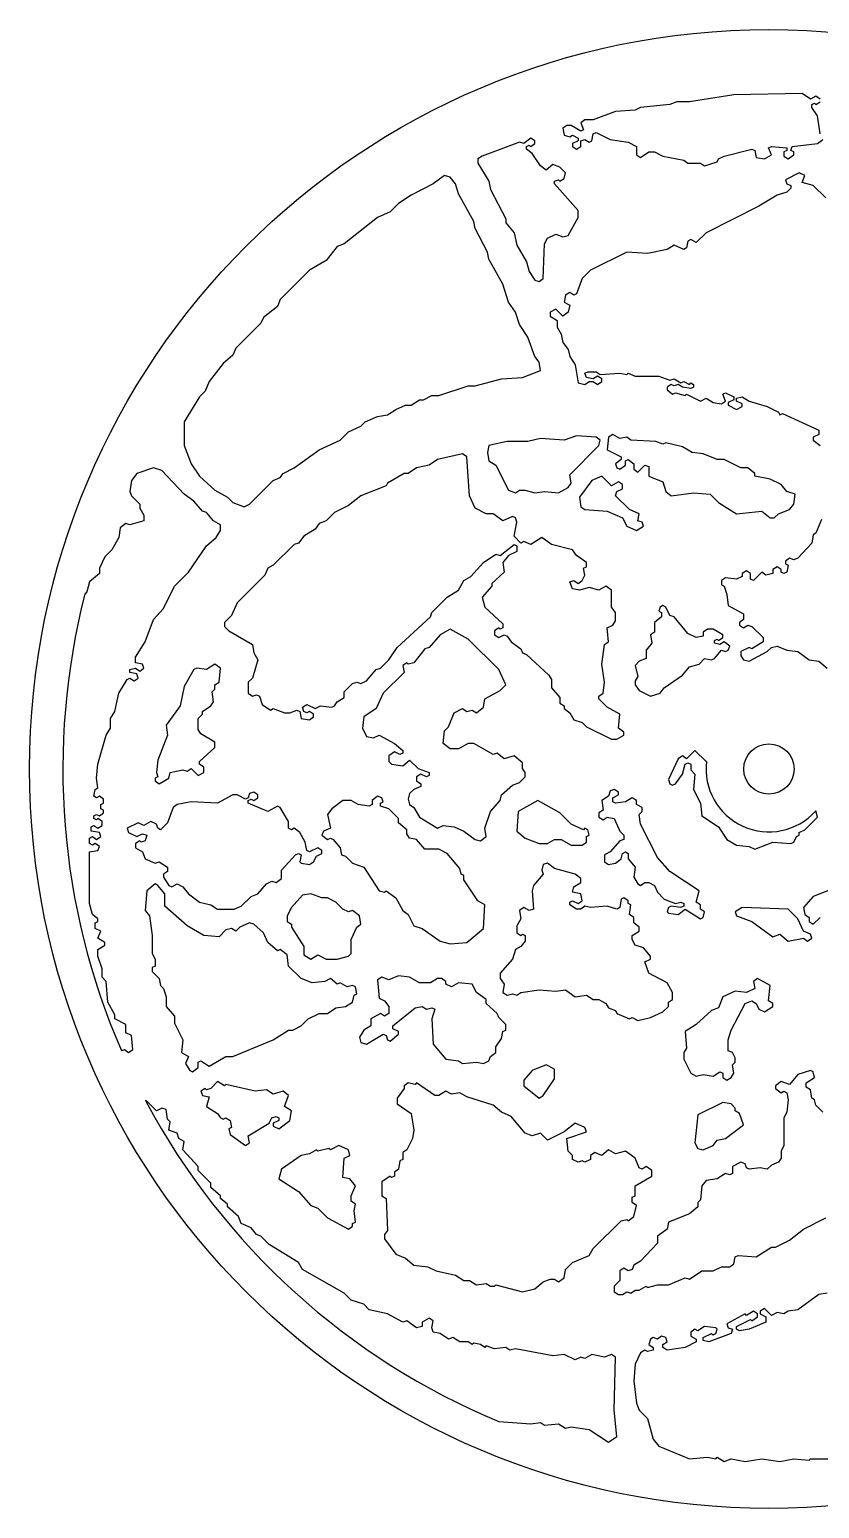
# Model space of a CAD drawing. Header units: millimetres. Extents: x -72 to 72, y -72 to 72.
# Drawn here: x -72.5 to 5, y -72.5 to 72.5 of the extents above; entities that cross this region are included whole.
import ezdxf

# ---------------------------------------------------------------- set-up
doc = ezdxf.new("R2010")
doc.units = ezdxf.units.MM
doc.layers.add('CUT_INNER', color=6, linetype='Continuous')
doc.layers.add('CUT_OUTER', color=1, linetype='Continuous')

msp = doc.modelspace()

# ---------------------------------------------------------------- linework, layer by layer
at = {"layer": 'CUT_INNER'}
for points in [[(5.0201, 65.639), (4.6114, 65.9114), (4.0659, 65.639), (3.2479, 66.1845), (-3.4334, 66.0476), (-7.7971, 65.3658), (-9.0244, 65.3658), (-9.7061, 65.0934), (-12.5694, 64.8203), (-13.1149, 64.5479), (-15.024, 64.4117), (-17.2054, 63.5937), (-18.0234, 63.5937), (-18.4327, 63.3206), (-18.1596, 62.6388)], [(5.0201, 62.2302), (4.7476, 64.0023), (4.2021, 64.8203), (4.2021, 65.0934), (4.4752, 65.2296), (4.6114, 65.0934), (5.0201, 65.3658)], [(-18.1596, 62.6388), (-18.4327, 62.5026), (-19.3869, 63.0482), (-19.7962, 63.0482), (-20.2049, 62.775), (-20.0687, 62.0933), (-19.5231, 61.9571), (-19.2507, 62.0933), (-18.7051, 61.8209), (-18.7051, 61.5484), (-19.2507, 61.2753), (-19.2507, 61.0029), (-18.8413, 60.7298), (-18.4327, 61.0029), (-18.4327, 61.5484), (-18.0234, 61.6847), (-17.6148, 61.4115), (-17.3416, 61.5484), (-17.2054, 62.2302), (-16.933, 62.3664), (-15.5688, 61.6847), (-13.7967, 61.4115), (-12.9787, 61.0029), (-12.9787, 60.1849), (-12.5694, 59.9118), (-11.7514, 60.4574), (-11.2058, 60.4574), (-10.3879, 60.048), (-8.3426, 59.6394), (-7.9333, 59.3663), (-6.706, 59.3663), (-6.2974, 59.0938), (-5.0701, 59.5032), (-4.9338, 59.7756), (-4.3883, 60.048), (-1.6613, 60.7298), (-1.3881, 60.5936), (-1.2519, 59.9118), (-0.434, 59.7756), (0.2478, 60.1849), (-0.0246, 60.8667), (0.2478, 61.0029), (1.7475, 60.8667), (1.7475, 60.5936), (1.4751, 60.4574), (1.4751, 60.048), (1.8844, 59.7756), (2.4292, 60.1849), (2.4292, 60.4574), (2.1568, 60.5936), (2.293, 61.0029), (4.7476, 61.2753), (5.2932, 61.6847)], [(-23.3412, 61.0029), (-22.9319, 61.2753), (-22.9319, 61.5484), (-23.3412, 61.8209), (-24.023, 61.2753), (-24.4323, 61.4115), (-28.1135, 60.048), (-28.5228, 59.7756), (-28.5228, 59.3663), (-27.4317, 57.5941), (-27.2955, 56.7754), (-25.7958, 53.9122), (-25.7958, 53.5036), (-24.9779, 52.5487), (-24.7047, 51.3214), (-23.7506, 49.6855), (-23.4774, 48.7306), (-22.9319, 47.9126), (-22.5233, 47.7764), (-22.1139, 48.0488), (-21.9777, 51.4576), (-21.7053, 52.0032), (-20.8866, 52.4125), (-20.2049, 52.1394), (-19.66, 52.2763), (-18.7051, 54.0484), (-18.7051, 54.7302), (-21.0235, 57.321), (-21.0235, 57.5941), (-20.6142, 57.7303), (-20.478, 57.5941), (-20.0687, 57.8665), (-19.9324, 58.4121), (-20.478, 58.9576), (-21.1597, 59.23), (-21.8415, 58.6845), (-22.3871, 59.0938), (-23.205, 60.3211), (-23.7506, 60.7298), (-23.7506, 61.0029), (-23.4774, 61.1391), (-23.3412, 61.0029)], [(-22.3871, 39.0498), (-22.5233, 39.8678), (-22.9319, 40.4133), (-23.6144, 42.3224), (-24.4323, 43.5497), (-24.8409, 44.7763), (-25.5227, 45.7312), (-26.0682, 47.504), (-27.4317, 49.9579), (-27.5679, 50.6397), (-28.7953, 52.9581), (-28.9315, 53.6398), (-30.4319, 56.3668), (-30.7043, 57.321), (-31.2499, 58.0027), (-31.7954, 58.139), (-32.8858, 57.321), (-35.068, 56.2306), (-36.2946, 55.4119), (-37.1132, 54.594), (-38.3405, 54.0484), (-41.6124, 51.4576), (-42.2941, 51.1852), (-43.3852, 49.8217), (-45.0219, 48.8675), (-47.8851, 46.0036), (-48.1575, 45.3218), (-49.521, 44.2314), (-49.7942, 43.6859), (-52.248, 41.2313), (-52.5212, 40.5495), (-53.4753, 39.7316), (-54.8389, 37.9587), (-55.2482, 37.0046), (-55.7937, 36.459), (-57.2935, 34.0044), (-57.2935, 31.6867), (-56.6117, 29.9139), (-55.7937, 28.6866), (-54.2933, 27.3231), (-53.0667, 26.6413), (-52.5212, 26.0965), (-51.4301, 25.6871), (-50.8845, 25.9596), (-48.5669, 28.278), (-47.8851, 28.5504), (-47.612, 28.9597), (-46.5216, 29.5053), (-44.067, 31.2774), (-42.0217, 32.2323), (-41.2038, 33.0502), (-39.9765, 33.5958), (-39.5671, 34.0044), (-38.3405, 34.55), (-37.3856, 34.6862), (-36.5677, 35.2317), (-35.6128, 35.6411), (-35.068, 35.6411), (-34.2493, 36.1866), (-33.8407, 36.1866), (-33.0227, 36.5952), (-32.341, 36.5952), (-29.477, 37.5501), (-28.7953, 37.5501), (-26.2044, 38.2319), (-24.1592, 38.3681), (-22.3871, 39.0498)], [(3.2479, 57.4572), (3.5203, 58.139), (2.9748, 58.4121), (1.6113, 57.7303), (1.7475, 57.321), (2.1568, 57.1848), (2.1568, 56.9124), (1.7475, 56.503), (0.7933, 56.2306), (-0.9795, 55.1395), (-6.1604, 52.5487), (-7.1153, 51.5945), (-7.6609, 51.867), (-7.9333, 51.7307), (-8.0695, 51.049), (-8.3426, 50.9128), (-9.2968, 51.3214), (-9.9785, 50.9128), (-11.8876, 50.5034), (-13.9329, 50.6397), (-17.4778, 48.8675), (-18.2965, 48.0488), (-18.8413, 46.5491), (-19.1145, 46.4129), (-19.5231, 46.6853), (-19.9324, 46.4129), (-20.0687, 45.7312), (-19.5231, 45.458), (-19.66, 44.7763), (-20.2049, 44.3677), (-20.8866, 45.0494), (-21.4322, 44.7763), (-21.4322, 44.3677), (-20.7504, 43.9583), (-20.7504, 43.2766), (-20.3418, 42.5948), (-20.2049, 41.7768), (-19.66, 41.0951), (-19.5231, 40.4133), (-18.9783, 39.5954), (-18.7051, 37.8225), (-18.0234, 37.6863), (-17.6148, 37.9587), (-17.2054, 37.9587), (-16.7961, 37.6863), (-16.3875, 37.9587), (-16.3875, 38.2319), (-16.7961, 38.5043), (-17.2054, 38.2319), (-17.8872, 38.3681), (-18.0234, 38.7767), (-17.751, 38.9136), (-16.933, 38.9136), (-16.5237, 38.6405), (-14.6146, 38.7767), (-13.9329, 38.6405), (-13.7967, 38.7767), (-13.1149, 38.5043), (-10.7965, 38.5043), (-9.7061, 38.0949), (-9.2968, 38.2319), (-8.615, 37.8225), (-8.3426, 37.9587), (-7.7971, 37.6863), (-7.6609, 37.8225), (-7.3877, 37.6863), (-7.3877, 37.4132), (-7.6609, 37.277), (-8.4788, 37.4132), (-8.8874, 37.6863), (-9.2968, 37.5501), (-9.5692, 37.6863), (-9.9785, 37.4132), (-9.9785, 37.1408), (-9.433, 36.7314), (-9.1606, 36.8684), (-8.2057, 36.5952), (-8.0695, 36.7314), (-6.706, 36.0497), (-6.1604, 36.3228), (-5.4787, 35.9135), (-4.6607, 35.7773), (-4.2521, 36.0497), (-4.5245, 36.7314), (-4.2521, 36.8684), (-3.4334, 36.459), (-3.4334, 36.1866), (-3.979, 35.9135), (-3.979, 35.6411), (-3.161, 35.2317), (-2.6154, 35.5048), (-2.6154, 35.7773), (-3.161, 36.0497), (-3.161, 36.3228), (-2.6154, 36.459), (-1.9337, 36.0497), (-0.1608, 35.5048), (0.9295, 34.9593), (1.0657, 34.6862), (1.3389, 34.8231), (4.8839, 33.1864), (4.8839, 32.7778), (4.3383, 32.5047), (4.3383, 32.2323), (5.0201, 31.6867)], [(5.5656, 55.9575), (4.3383, 57.1848), (3.2479, 57.4572)], [(-16.5237, 32.2323), (-16.933, 32.5047), (-18.8413, 32.6409), (-20.0687, 32.2323), (-22.3871, 32.3685), (-23.6144, 32.0954), (-25.6596, 32.0954), (-27.4317, 31.6867), (-27.5679, 31.005), (-27.4317, 30.187), (-26.75, 29.7777), (-25.5227, 27.3231), (-24.8409, 27.0507), (-24.4323, 27.3231), (-23.8868, 27.3231), (-22.9319, 27.0507), (-21.9777, 27.1869), (-20.6142, 27.0507), (-19.66, 27.5962), (-19.3869, 28.0048), (-19.5231, 28.8235), (-16.6599, 31.6867), (-16.5237, 32.2323)], [(2.5662, 26.9145), (1.7475, 27.1869), (1.2027, 27.8686), (0.1116, 28.4142), (-1.3881, 28.6866), (-1.3881, 28.9597), (-2.0699, 29.5053), (-2.7517, 29.5053), (-4.3883, 30.3232), (-5.0701, 30.3232), (-6.4336, 30.8688), (-7.5239, 31.005), (-8.4788, 31.5505), (-10.1147, 31.9591), (-10.3879, 31.8229), (-11.0696, 32.0954), (-13.5235, 32.2323), (-13.9329, 32.5047), (-14.6146, 32.3685), (-15.2964, 32.7778), (-15.7057, 32.5047), (-15.8419, 31.2774), (-14.4784, 30.5956), (-14.4784, 30.3232), (-15.024, 29.9139), (-14.887, 29.5053), (-14.6146, 29.3683), (-14.0691, 29.7777), (-14.0691, 30.187), (-13.7967, 30.3232), (-13.2511, 29.9139), (-13.2511, 29.3683), (-12.8418, 29.0959), (-12.16, 29.7777), (-11.7514, 29.6415), (-11.7514, 28.6866), (-10.3879, 28.1418), (-10.1147, 27.1869), (-9.5692, 26.7782), (-7.3877, 27.0507), (-5.7518, 26.9145), (-4.9338, 26.0965), (-3.161, 25.0054), (-0.7064, 25.2778), (0.1116, 24.5961), (0.5209, 24.5961), (0.9295, 25.0054), (2.0206, 25.414), (2.4292, 25.9596), (2.5662, 26.9145)], [(-19.5231, 18.3241), (-19.1145, 18.4603), (-18.7051, 18.1878), (-18.2965, 18.4603), (-18.0234, 19.0058), (-18.1596, 19.6876), (-17.8872, 19.8238), (-17.8872, 20.2331), (-18.8413, 20.9149), (-19.2507, 21.4604), (-21.296, 22.0052), (-22.2501, 22.687), (-23.3412, 22.0052), (-24.023, 22.2784), (-24.2961, 22.1422), (-24.9779, 22.8239), (-24.7047, 24.1874), (-24.8409, 24.5961), (-25.1141, 24.7323), (-26.0682, 24.3236), (-27.0231, 25.0054), (-27.7049, 25.0054), (-28.7953, 25.5509), (-29.3408, 26.7782), (-29.6132, 30.5956), (-30.0226, 30.8688), (-32.4772, 30.3232), (-33.2951, 29.7777), (-34.5224, 29.5053), (-35.3404, 28.9597), (-35.7497, 28.9597), (-37.3856, 28.0048), (-37.5219, 27.7324), (-39.9765, 26.7782), (-41.2038, 25.8234), (-42.5673, 25.1416), (-43.3852, 24.3236), (-44.067, 24.0505), (-44.4763, 23.5057), (-45.5667, 22.8239), (-46.1123, 22.1422), (-46.5216, 22.0052), (-48.5669, 19.96), (-49.1124, 19.6876), (-49.3848, 19.0058), (-52.1118, 16.2788), (-52.6574, 15.0515), (-53.3391, 14.3697), (-53.3391, 13.9604), (-52.9298, 13.5518), (-50.6121, 12.1883), (-50.4759, 11.3696), (-50.0666, 10.6878), (-50.6121, 8.9157), (-51.0215, 8.5064), (-51.0215, 7.416), (-50.6121, 7.1428), (-50.2028, 7.2791), (-49.9304, 7.1428), (-49.6572, 6.3249), (-48.8393, 5.7793), (-48.5669, 5.9155), (-47.4758, 5.5069), (-46.9302, 5.5069), (-46.2485, 5.7793), (-45.976, 5.6431), (-45.8398, 4.9614), (-45.0219, 4.8252), (-44.6125, 5.0976), (-44.6125, 5.37), (-45.0219, 5.6431), (-45.2943, 5.5069), (-45.5667, 5.6431), (-45.7036, 6.0525), (-45.2943, 6.3249), (-44.4763, 5.9155), (-43.9308, 6.1887), (-42.8397, 6.0525), (-42.5673, 6.1887), (-42.2941, 6.5973), (-41.6124, 7.0066), (-41.6124, 7.5522), (-40.7944, 8.3701), (-40.3858, 8.5064), (-39.9765, 8.3701), (-39.4309, 8.6426), (-38.4767, 9.7337), (-38.0674, 9.8699), (-37.2494, 10.6878), (-36.4315, 11.9151), (-33.1589, 14.9153), (-33.0227, 15.3239), (-31.5223, 16.8243), (-30.4319, 17.5061), (-29.8863, 18.4603), (-29.2046, 18.8696), (-27.9773, 20.2331), (-26.75, 21.0511), (-26.3414, 20.9149), (-24.9779, 22.0052), (-24.7047, 21.869), (-24.7047, 21.3235), (-25.5227, 20.9149), (-26.0682, 20.2331), (-25.932, 19.2782), (-27.1593, 18.1878), (-27.1593, 17.9147), (-28.1135, 16.8243), (-27.8411, 15.8694), (-26.0682, 14.2335), (-26.0682, 13.8242), (-26.3414, 13.688), (-26.4776, 13.8242), (-26.8862, 13.5518), (-26.8862, 13.1424), (-26.4776, 12.87), (-25.932, 13.1424), (-25.6596, 13.0062), (-25.2503, 12.4607), (-24.2961, 11.7789), (-24.1592, 11.3696), (-23.7506, 11.2334), (-21.5684, 9.1881), (-21.296, 8.7795), (-21.296, 7.9608), (-20.478, 7.0066), (-20.478, 6.4611), (-20.0687, 6.1887), (-20.0687, 5.9155), (-19.5231, 5.5069), (-19.1145, 4.8252), (-18.2965, 4.552), (-17.8872, 4.1434), (-15.4326, 2.9161), (-14.887, 2.9161), (-14.2053, 3.3247), (-14.2053, 3.5979), (-14.7508, 4.0065), (-14.6146, 5.37), (-15.8419, 6.0525), (-16.6599, 6.8704), (-16.6599, 7.1428), (-16.2505, 7.416), (-16.1143, 8.5064), (-16.3875, 10.2792), (-16.1143, 12.1883), (-15.7057, 12.4607), (-15.8419, 13.8242), (-15.2964, 14.0973), (-15.024, 14.5059), (-15.024, 15.3239), (-15.4326, 15.8694), (-15.4326, 17.5061), (-15.9781, 17.9147), (-16.6599, 17.5061), (-17.6148, 17.7785), (-18.5689, 17.5061), (-19.2507, 17.6423), (-19.5231, 18.3241)], [(-65.4745, -15.9006), (-66.0201, -15.6282), (-66.0201, -15.0826), (-65.7477, -14.9464), (-65.7477, -14.674), (-66.2925, -14.2647), (-66.5656, -13.1736), (-66.5656, -8.1289), (-65.7477, -7.9927), (-65.6107, -7.5833), (-66.0201, -7.3102), (-66.2925, -7.4471), (-66.5656, -7.3102), (-66.5656, -6.7654), (-66.2925, -6.6285), (-65.8839, -6.9016), (-65.4745, -6.6285), (-65.6107, -6.2198), (-66.4294, -6.0836), (-66.4294, -5.6743), (-66.1563, -5.5381), (-65.7477, -5.8105), (-65.3383, -5.5381), (-65.3383, -5.1287), (-65.7477, -4.8563), (-65.8839, -4.9925), (-66.1563, -4.8563), (-66.1563, -4.5832), (-65.8839, -4.447), (-65.6107, -4.5832), (-65.2021, -4.3108), (-65.2021, -4.0384), (-65.4745, -3.9014), (-65.4745, -3.4928), (-65.2021, -3.3566), (-65.2021, -2.9473), (-65.6107, -2.6749), (-65.8839, -2.8111), (-66.1563, -2.6749), (-66.0201, -1.9931), (-65.7477, -1.8562), (-65.8839, -0.902), (-65.7477, 0.4615), (-64.929, 3.3247), (-64.5203, 4.0065), (-64.5203, 4.9614), (-64.111, 5.6431), (-63.7024, 7.416), (-62.8837, 8.7795), (-62.6113, 8.9157), (-62.2019, 8.6426), (-61.7933, 8.9157), (-61.9295, 9.3243), (-62.6113, 9.4612), (-62.6113, 9.7337), (-62.0657, 9.8699), (-61.6564, 9.5975), (-61.2478, 9.8699), (-61.384, 10.2792), (-62.0657, 10.4154), (-62.0657, 10.961), (-61.1116, 12.4607), (-60.2929, 14.6421), (-59.3387, 15.7332), (-58.2476, 17.9147), (-56.8841, 19.2782), (-55.112, 21.869), (-54.1571, 22.687), (-53.7485, 23.3687), (-53.7485, 23.9143), (-54.4302, 24.3236), (-55.112, 25.1416), (-55.5206, 25.2778), (-56.3386, 26.2327), (-57.2935, 26.9145), (-59.4749, 29.2321), (-60.2929, 29.5053), (-61.9295, 28.9597), (-62.4751, 28.278), (-62.6113, 27.1869), (-62.4751, 26.7782), (-61.6564, 25.9596), (-61.6564, 25.5509), (-61.2478, 24.8692), (-61.2478, 24.3236), (-62.6113, 23.9143), (-63.0199, 24.0505), (-63.5655, 23.6419), (-63.7024, 22.687), (-64.3841, 21.4604), (-65.0659, 20.7787), (-65.6107, 19.6876), (-65.6107, 19.142), (-66.5656, 18.3241), (-66.838, 17.3692), (-67.0383, 17.1188)], [(-12.8418, 24.3236), (-12.7056, 25.0054), (-13.6604, 25.414), (-15.024, 26.7782), (-14.887, 27.1869), (-14.3422, 27.46), (-14.3422, 27.8686), (-14.7508, 28.1418), (-15.4326, 27.7324), (-16.3875, 28.6866), (-17.3416, 28.278), (-18.5689, 26.6413), (-18.4327, 25.6871), (-18.0234, 25.414), (-15.8419, 25.2778), (-14.3422, 24.5961), (-13.9329, 23.7781), (-12.9787, 23.3687), (-12.2969, 23.7781), (-12.4331, 24.1874), (-12.8418, 24.3236)], [(5.157, 24.4598), (4.6114, 23.0963), (4.3383, 22.9601), (4.2021, 22.1422), (2.8386, 20.6417), (2.4292, 20.5055), (2.0206, 20.6417), (1.6113, 20.3693), (1.6113, 20.0969), (1.8844, 19.96), (1.7475, 19.2782), (1.4751, 19.142), (1.2027, 19.2782), (1.2027, 19.5514), (0.7933, 19.8238), (0.384, 19.5514), (0.384, 19.142)], [(0.384, 19.142), (-0.2978, 19.0058), (-0.7064, 19.2782), (-1.5243, 18.4603), (-1.7975, 18.5965), (-1.7975, 19.142), (-2.2061, 19.4152), (-2.6154, 19.142), (-2.6154, 18.8696), (-3.161, 18.5965), (-4.2521, 18.7327), (-4.6607, 18.4603), (-4.6607, 18.0509), (-4.3883, 17.9147), (-4.1152, 17.0968), (-3.979, 16.0057), (-2.4792, 15.1877), (-2.4792, 14.6421), (-2.8879, 14.3697), (-2.8879, 14.0973), (-2.4792, 13.8242), (-2.0699, 14.0973), (-1.6613, 13.9604), (-0.5702, 12.87), (-0.5702, 12.4607), (-1.6613, 11.7789), (-1.9337, 11.9151), (-2.7517, 11.5065), (-2.7517, 11.0972), (-2.4792, 10.6878), (-1.9337, 10.5516), (-0.1608, 11.5065), (0.2478, 11.9151), (0.7933, 12.0513), (1.7475, 11.6427), (2.8386, 11.5065), (3.9297, 10.6878), (4.8839, 10.5516), (5.7018, 9.8699)], [(-10.7965, 15.4608), (-10.5241, 15.3239), (-10.5241, 14.9153), (-11.2058, 14.3697), (-11.2058, 13.4156), (-11.6152, 13.1424), (-11.4783, 12.3245), (-12.0238, 11.6427), (-12.0238, 10.8248), (-12.7056, 10.5516), (-13.1149, 10.143), (-12.8418, 9.0519), (-13.1149, 8.6426), (-13.1149, 8.2339), (-12.7056, 7.6884), (-11.6152, 7.1428), (-10.6603, 7.416), (-10.2517, 7.9608), (-8.4788, 9.1881), (-7.7971, 10.0061), (-6.8422, 10.2792), (-6.2974, 10.8248), (-5.6156, 10.6878), (-5.3425, 10.8248), (-4.6607, 11.6427), (-4.2521, 11.5065), (-3.979, 11.6427), (-3.8427, 12.0513), (-4.3883, 12.4607), (-4.7969, 12.1883), (-5.3425, 12.3245), (-5.3425, 12.5969), (-5.0701, 12.7338), (-4.9338, 12.5969), (-4.5245, 12.87), (-4.5245, 13.1424), (-5.4787, 13.688), (-6.0242, 13.688), (-6.4336, 13.4156), (-6.4336, 13.0062), (-7.1153, 12.87), (-7.9333, 13.2786), (-9.2968, 14.9153), (-9.7061, 15.0515), (-10.1147, 15.8694), (-10.3879, 16.0057), (-10.6603, 15.8694), (-10.7965, 15.4608)], [(-35.2042, 0.8708), (-34.3862, 0.0529), (-33.2951, -0.3565), (-33.2951, -0.6289), (-33.5675, -0.7658), (-34.1131, -0.4927), (-34.5224, -0.7658), (-34.5224, -1.1744), (-34.1131, -1.4476), (-34.1131, -1.72), (-34.7948, -1.9931), (-35.2042, -2.4017), (-35.3404, -2.9473), (-35.2042, -3.4928), (-34.7948, -3.7652), (-34.2493, -4.7201), (-32.4772, -5.8105), (-31.9316, -5.5381), (-30.8405, -5.6743), (-29.8863, -6.0836), (-28.7953, -6.9016), (-28.2497, -7.0378), (-27.7049, -6.6285), (-27.8411, -5.8105), (-27.2955, -4.1746), (-26.3414, -3.0835), (-26.2044, -2.5379), (-25.1141, -1.5838), (-24.4323, -1.3113), (-23.8868, -0.7658), (-23.8868, -0.3565), (-24.1592, 0.0529), (-24.1592, 0.5977), (-24.9779, 1.2795), (-25.932, 1.0071), (-26.6138, 1.5526), (-27.0231, 1.4164), (-28.9315, 2.5068), (-29.477, 2.5068), (-30.4319, 1.9612), (-31.2499, 1.9612), (-31.9316, 2.5068), (-31.7954, 3.7341), (-31.3861, 4.1434), (-30.8405, 5.5069), (-30.0226, 5.9155), (-29.6132, 5.6431), (-29.0684, 5.7793), (-28.659, 5.5069), (-27.9773, 6.0525), (-27.8411, 6.8704), (-26.3414, 7.6884), (-25.7958, 8.2339), (-26.4776, 9.7337), (-29.477, 12.7338), (-31.2499, 13.688), (-32.204, 13.1424), (-33.2951, 11.9151), (-33.7045, 11.7789), (-34.7948, 10.4154), (-35.3404, 10.2792), (-35.4766, 10.4154), (-35.8859, 10.143), (-35.7497, 9.4612), (-37.795, 7.416), (-38.4767, 5.9155), (-39.704, 5.0976), (-39.8403, 4.0065), (-39.4309, 3.1885), (-38.7492, 3.0523), (-38.2036, 3.3247), (-36.7039, 2.5068), (-35.8859, 1.825), (-35.8859, 1.5526), (-36.1583, 1.4164), (-36.7039, 1.6888), (-37.2494, 1.2795), (-37.2494, 0.7346), (-36.977, 0.4615), (-35.8859, 0.3253), (-35.2042, 0.8708)], [(-59.8843, -0.7658), (-60.1567, -0.902), (-60.1567, -1.1744), (-59.7481, -1.4476), (-58.7932, -0.902), (-58.657, -0.3565), (-57.4297, -0.084), (-57.021, -0.2202), (-56.6117, 0.0529), (-55.93, -0.6289), (-55.3844, -0.3565), (-55.3844, 0.1891), (-55.7937, 0.4615), (-55.7937, 0.7346), (-54.2933, 2.0982), (-54.2933, 2.643), (-55.6568, 3.4617), (-55.93, 3.8703), (-55.93, 4.9614), (-55.5206, 5.37), (-55.5206, 5.6431), (-54.7026, 6.1887), (-54.4302, 6.5973), (-54.5664, 7.5522), (-54.2933, 7.8246), (-54.2933, 8.2339), (-53.8847, 8.5064), (-53.7485, 9.8699), (-54.2933, 10.2792), (-55.112, 9.7337), (-56.0662, 9.8699), (-56.3386, 9.7337), (-57.2935, 8.0977), (-57.7028, 6.1887), (-59.0663, 4.2796), (-58.9294, 3.3247), (-59.8843, 0.8708), (-60.0205, -0.3565), (-59.8843, -0.7658)], [(-6.1125, 0.7483), (-6.1604, 0.7346), (-7.2515, 1.825), (-8.0695, 1.0071), (-8.4788, 1.2795), (-8.8874, 1.0071), (-9.8423, -1.0382), (-9.7061, -1.4476), (-9.433, -1.5838), (-9.1606, -1.4476), (-8.4788, -0.4927), (-8.2057, 0.4615), (-7.9333, 0.5977), (-7.6609, 0.4615), (-7.6609, -0.084), (-7.2515, -0.4927), (-7.3877, -1.9931), (-6.706, -3.3566), (-6.5698, -4.5832), (-4.9338, -5.6743), (-4.1152, -6.9016), (-3.161, -7.4471), (-1.9337, -7.5833), (-1.3881, -7.8558), (0.384, -7.174), (2.1568, -7.3102), (2.4292, -7.174), (2.7024, -6.6285), (2.9748, -6.4922), (2.9748, -6.2198), (3.5203, -5.9467), (4.7476, -4.7201), (4.6069, -4.086)], [(-60.9746, -6.4922), (-61.1116, -7.0378), (-61.5202, -7.174), (-61.6564, -7.0378), (-62.0657, -7.3102), (-62.0657, -7.7195), (-61.384, -8.1289), (-61.1116, -8.8106), (-60.1567, -9.2193), (-59.7481, -9.0831), (-58.9294, -9.6286), (-58.9294, -10.0379), (-59.3387, -10.3104), (-59.3387, -10.5828), (-58.7932, -11.4015), (-58.5208, -11.5377), (-57.9752, -11.2645), (-57.4297, -11.5377), (-56.8841, -12.2194), (-55.7937, -13.0374), (-54.7026, -13.3098), (-54.0209, -13.7191), (-52.385, -13.7191), (-51.7032, -13.4467), (-50.7483, -12.4918), (-50.0666, -12.2194), (-49.2486, -11.2645), (-48.7031, -10.9921), (-48.2937, -11.1283), (-47.7489, -10.7197), (-47.7489, -9.901), (-46.3854, -8.4013), (-46.1123, -8.2651), (-45.8398, -8.4013), (-45.976, -9.0831), (-45.8398, -9.2193), (-45.0219, -9.3562), (-44.6125, -9.0831), (-44.3401, -8.5375), (-43.7946, -8.2651), (-43.7946, -7.9927), (-44.2032, -7.7195), (-45.0219, -8.1289), (-45.2943, -7.9927), (-45.4305, -7.174), (-45.976, -6.2198), (-46.5216, -5.8105), (-46.794, -5.9467), (-47.0671, -5.8105), (-47.0671, -5.1287), (-47.8851, -3.7652), (-48.1575, -3.629), (-49.1124, -4.1746), (-51.0215, -3.3566), (-51.0215, -3.0835), (-50.7483, -2.9473), (-50.4759, -3.0835), (-50.0666, -2.8111), (-50.0666, -2.5379), (-50.4759, -2.2655), (-50.8845, -2.4017), (-51.0215, -2.8111), (-51.2939, -2.9473), (-52.1118, -2.5379), (-52.5212, -2.5379), (-54.0209, -3.3566), (-56.6117, -3.2197), (-57.9752, -3.4928), (-58.3846, -3.7652), (-58.9294, -5.2649), (-59.6111, -5.9467), (-59.8843, -5.8105), (-60.0205, -5.4019), (-60.566, -5.1287), (-61.2478, -5.5381), (-61.7933, -5.2649), (-62.8837, -5.8105), (-62.7475, -6.2198), (-61.9295, -6.6285), (-61.384, -6.356), (-60.9746, -6.4922)], [(-37.795, -3.2197), (-37.9312, -2.8111), (-38.3405, -2.6749), (-38.8854, -3.0835), (-38.8854, -3.4928), (-39.1585, -3.629), (-40.2489, -3.4928), (-40.9306, -3.0835), (-41.7493, -3.0835), (-42.8397, -3.9014), (-43.249, -4.447), (-42.9759, -5.8105), (-43.6584, -6.0836), (-43.7946, -6.4922), (-43.249, -6.9016), (-42.9759, -6.7654), (-42.7035, -6.9016), (-42.0217, -7.7195), (-41.8855, -8.4013), (-41.4762, -8.5375), (-40.7944, -9.2193), (-39.704, -9.6286), (-38.2036, -11.9463), (-37.6588, -12.0832), (-37.5219, -11.9463), (-36.5677, -12.628), (-35.8859, -13.8553), (-35.3404, -14.2647), (-34.7948, -15.3558), (-33.9769, -15.6282), (-32.204, -16.8555), (-31.2499, -17.1279), (-29.6132, -16.9917), (-27.9773, -15.6282), (-27.8411, -13.3098), (-28.5228, -12.9012), (-29.8863, -10.8559), (-29.8863, -10.4466), (-30.1588, -10.3104), (-30.2957, -9.7648), (-31.5223, -8.2651), (-32.341, -7.8558), (-33.7045, -7.8558), (-34.5224, -6.9016), (-35.2042, -6.7654), (-35.4766, -6.356), (-35.4766, -5.9467), (-36.2946, -5.2649), (-36.2946, -4.8563), (-37.2494, -3.9014), (-38.0674, -3.629), (-38.0674, -3.3566), (-37.795, -3.2197)], [(-14.2053, -6.9016), (-14.6146, -7.0378), (-15.5688, -8.1289), (-16.1143, -8.4013), (-16.1143, -9.0831), (-15.7057, -9.3562), (-15.024, -9.2193), (-14.4784, -8.8106), (-14.3422, -8.2651), (-14.0691, -8.1289), (-13.7967, -8.2651), (-13.7967, -8.8106), (-13.1149, -9.6286), (-13.2511, -10.5828), (-12.8418, -11.2645), (-12.5694, -11.4015), (-12.16, -11.1283), (-11.7514, -11.1283), (-11.2058, -11.4015), (-10.9334, -12.0832), (-10.2517, -12.765), (-9.1606, -13.1736), (-8.615, -13.0374), (-8.3426, -13.1736), (-8.3426, -13.4467), (-8.615, -13.5829), (-9.5692, -13.4467), (-9.8423, -13.5829), (-9.9785, -13.9915), (-9.8423, -14.1285), (-8.8874, -14.2647), (-8.2057, -13.7191), (-6.706, -14.674), (-6.4336, -14.5371), (-6.2974, -13.9915), (-6.706, -13.7191), (-6.706, -13.3098), (-7.1153, -13.0374), (-6.8422, -11.9463), (-9.7061, -10.0379), (-10.9334, -8.6744), (-12.5694, -5.4019), (-12.7056, -4.447), (-12.4331, -4.1746), (-12.4331, -3.7652), (-12.9787, -3.4928), (-12.9787, -3.0835), (-13.3873, -2.8111), (-14.0691, -3.2197), (-15.024, -3.3566), (-15.2964, -3.2197), (-15.2964, -2.8111), (-14.7508, -2.5379), (-14.7508, -2.2655), (-15.1602, -1.9931), (-15.5688, -2.1293), (-15.7057, -2.6749), (-16.3875, -3.0835), (-16.2505, -4.0384), (-16.6599, -4.3108), (-16.6599, -4.7201), (-16.2505, -4.9925), (-15.8419, -4.7201), (-15.1602, -4.8563), (-14.6146, -6.0836), (-14.2053, -6.4922), (-14.2053, -6.9016)], [(-17.6148, -6.4922), (-17.751, -5.9467), (-18.0234, -5.8105), (-18.1596, -5.9467), (-19.3869, -5.4019), (-20.478, -4.3108), (-22.6595, -3.0835), (-24.5685, -4.1746), (-24.7047, -6.0836), (-23.8868, -6.7654), (-22.5233, -7.3102), (-21.7053, -7.3102), (-21.0235, -6.9016), (-20.3418, -6.9016), (-19.3869, -7.4471), (-18.2965, -7.4471), (-17.8872, -7.174), (-17.8872, -6.6285), (-17.6148, -6.4922)], [(4.6069, -4.086), (4.563, -4.1356)], [(-19.2507, -12.0832), (-19.1145, -11.5377), (-18.4327, -11.1283), (-18.4327, -10.7197), (-18.9783, -10.3104), (-21.0235, -9.7648), (-21.7053, -9.2193), (-22.1139, -9.3562), (-22.2501, -9.901), (-22.1139, -10.3104), (-23.0688, -11.4015), (-23.205, -11.9463), (-23.0688, -13.7191), (-23.4774, -13.8553), (-24.023, -13.5829), (-24.4323, -13.8553), (-24.2961, -14.674), (-24.7047, -15.3558), (-24.7047, -16.0375), (-24.2961, -16.3099), (-24.1592, -16.1737), (-23.8868, -16.3099), (-23.8868, -16.8555), (-24.2961, -17.401), (-24.8409, -17.6735), (-25.1141, -18.6276), (-26.3414, -19.9911), (-26.3414, -20.5367), (-25.932, -21.0822), (-26.0682, -21.9002), (-25.6596, -22.1733), (-25.1141, -22.0371), (-24.7047, -22.1733), (-24.2961, -21.9002), (-22.5233, -21.6278), (-20.8866, -21.764), (-19.9324, -21.6278), (-18.9783, -22.3095), (-17.8872, -22.1733), (-17.2054, -22.5819), (-16.6599, -22.5819), (-15.9781, -22.9913), (-15.7057, -23.4006), (-15.024, -23.673), (-14.887, -23.9454), (-13.6604, -24.491), (-13.3873, -24.3548), (-12.8418, -24.6272), (-11.6152, -24.3548), (-10.3879, -23.8092), (-9.8423, -23.2637), (-9.8423, -22.8551), (-9.433, -22.5819), (-9.433, -21.9002), (-9.9785, -20.946), (-11.7514, -19.9911), (-12.16, -18.9008), (-11.6152, -18.6276), (-11.6152, -18.3552), (-12.2969, -17.5372), (-13.1149, -17.2641), (-13.3873, -16.7193), (-13.3873, -16.3099), (-12.7056, -15.9006), (-12.7056, -15.492), (-13.2511, -15.0826), (-13.2511, -14.5371), (-13.6604, -14.2647), (-13.5235, -13.3098), (-13.7967, -13.1736), (-13.7967, -12.9012), (-14.2053, -12.628), (-14.4784, -12.765), (-14.6146, -13.5829), (-14.887, -13.7191), (-15.8419, -13.4467), (-17.4778, -13.5829), (-18.0234, -13.4467), (-18.4327, -13.7191), (-18.8413, -13.7191), (-19.5231, -13.3098), (-19.5231, -13.0374), (-19.2507, -12.9012), (-18.7051, -13.1736), (-18.2965, -12.9012), (-18.4327, -12.2194), (-19.2507, -12.0832)], [(-56.8841, -28.1729), (-57.1573, -28.8547), (-56.7479, -29.5364), (-56.4755, -29.6726), (-55.93, -29.2633), (-55.93, -28.7185), (-55.6568, -28.5815), (-54.8389, -29.1271), (-53.2029, -28.1729), (-52.5212, -28.1729), (-48.5669, -26.5363), (-47.0671, -25.5821), (-46.6578, -25.5821), (-45.8398, -25.1728), (-45.1581, -24.491), (-44.067, -23.9454), (-43.249, -23.9454), (-42.4311, -23.4006), (-41.4762, -23.2637), (-40.7944, -22.8551), (-40.6582, -22.1733), (-40.3858, -22.0371), (-40.522, -21.3554), (-40.7944, -21.2184), (-41.34, -21.3554), (-42.0217, -20.946), (-42.2941, -21.0822), (-42.9759, -20.5367), (-43.5214, -20.8098), (-44.7487, -20.946), (-45.8398, -20.5367), (-47.0671, -19.3094), (-47.2033, -18.219), (-47.8851, -17.6735), (-48.1575, -17.8097), (-49.1124, -16.9917), (-49.521, -16.0375), (-50.4759, -15.2188), (-50.8845, -15.0826), (-51.8394, -15.492), (-52.248, -15.9006), (-52.6574, -15.6282), (-53.2029, -15.7644), (-53.8847, -16.4462), (-55.3844, -16.3099), (-57.021, -15.3558), (-59.2025, -13.4467), (-59.2025, -12.2194), (-59.8843, -11.4015), (-60.1567, -11.2645), (-60.9746, -11.9463), (-61.1116, -13.8553), (-60.7022, -14.4009), (-60.4298, -16.3099), (-60.4298, -18.0828), (-60.1567, -18.6276), (-60.1567, -19.3094), (-60.4298, -19.4463), (-60.4298, -19.8549), (-59.7481, -20.5367), (-59.6111, -21.2184), (-59.3387, -21.4916), (-59.0663, -22.3095), (-59.0663, -23.2637), (-58.2476, -24.2186), (-58.2476, -24.9003), (-57.4297, -26.5363), (-57.5659, -27.7636), (-56.8841, -28.1729)], [(-39.9765, -15.2188), (-40.1127, -14.4009), (-40.7944, -13.8553), (-41.2038, -13.9915), (-41.7493, -13.7191), (-42.4311, -13.0374), (-43.249, -12.628), (-43.7946, -12.628), (-44.8849, -12.2194), (-45.7036, -12.3556), (-46.794, -13.5829), (-47.2033, -14.4009), (-47.2033, -14.9464), (-46.794, -15.2188), (-46.794, -15.492), (-45.5667, -17.401), (-45.5667, -18.219), (-44.8849, -18.6276), (-44.2032, -18.219), (-43.3852, -18.6276), (-42.2941, -18.6276), (-41.2038, -18.3552), (-40.9306, -18.0828), (-40.9306, -16.7193), (-40.3858, -15.492), (-39.9765, -15.2188)], [(6.1112, -11.8101), (4.3383, -12.4918), (3.3841, -13.5829), (3.5203, -14.2647), (3.9297, -14.5371), (3.9297, -14.9464), (4.3383, -15.2188), (5.0201, -14.5371)], [(-3.2972, -13.9915), (-3.161, -14.4009), (-1.6613, -14.9464), (0.384, -16.4462), (1.0657, -16.1737), (1.8844, -16.8555), (3.3841, -16.5824), (3.7935, -16.8555), (4.2021, -16.5824), (4.0659, -16.1737), (3.3841, -15.9006), (2.8386, -14.674), (1.8844, -13.7191), (-2.6154, -13.5829), (-3.2972, -13.9915)], [(-63.451, -27.5892), (-63.1568, -27.4912), (-62.7475, -27.7636), (-62.3382, -27.4912), (-62.4751, -26.1276), (-63.0199, -25.8545), (-63.0199, -25.0365), (-64.111, -24.491), (-64.111, -24.0824), (-64.7928, -22.8551), (-64.929, -20.8098), (-65.3383, -20.4005), (-65.3383, -19.5825), (-65.7477, -18.3552), (-65.7477, -17.6735), (-65.0659, -17.2641), (-65.0659, -16.9917), (-65.7477, -16.5824), (-65.4745, -15.9006)], [(-32.7496, -23.5368), (-33.0227, -24.491), (-32.8858, -26.9456), (-31.6592, -28.4453), (-30.4319, -28.5815), (-30.0226, -28.8547), (-28.659, -28.7185), (-27.9773, -28.8547), (-27.4317, -28.5815), (-27.2955, -28.1729), (-26.75, -27.7636), (-26.75, -27.218), (-26.2044, -26.4001), (-26.0682, -25.7183), (-25.7958, -25.5821), (-25.7958, -25.0365), (-26.4776, -24.3548), (-26.6138, -23.9454), (-27.7049, -22.9913), (-27.7049, -22.5819), (-28.659, -21.9002), (-29.0684, -21.0822), (-30.4319, -20.946), (-31.1137, -21.3554), (-31.6592, -21.0822), (-31.6592, -20.8098), (-32.0678, -20.5367), (-32.4772, -20.5367), (-33.1589, -20.946), (-34.2493, -20.946), (-35.2042, -20.4005), (-36.2946, -20.2643), (-37.2494, -20.6729), (-37.9312, -20.4005), (-38.3405, -20.6729), (-38.2036, -22.4457), (-37.6588, -22.7189), (-37.2494, -23.2637), (-37.2494, -23.9454), (-37.6588, -24.2186), (-38.0674, -23.9454), (-39.0223, -24.491), (-39.0223, -25.1728), (-39.704, -25.5821), (-40.1127, -26.2638), (-39.9765, -26.8094), (-39.4309, -26.9456), (-37.795, -25.9907), (-37.5219, -26.1276), (-37.3856, -26.5363), (-37.1132, -26.6725), (-36.2946, -25.9907), (-36.2946, -25.7183), (-36.8401, -25.4459), (-36.8401, -25.1728), (-34.6586, -23.4006), (-33.9769, -23.2637), (-33.5675, -23.5368), (-33.0227, -23.4006), (-32.7496, -23.5368)], [(-1.3881, -21.4916), (-2.2061, -21.9002), (-3.2972, -21.764), (-4.5245, -22.3095), (-4.9338, -23.4006), (-5.6156, -23.673), (-7.1153, -25.0365), (-8.2057, -25.7183), (-8.0695, -27.3542), (-8.3426, -27.7636), (-8.3426, -28.4453), (-7.6609, -29.8088), (-7.1153, -30.082), (-6.4336, -29.945), (-5.4787, -30.082), (-4.7969, -29.6726), (-4.5245, -29.8088), (-4.5245, -30.2182), (-4.1152, -30.4906), (-3.7065, -30.2182), (-3.4334, -29.8088), (-3.5703, -28.9909), (-3.2972, -28.7185), (-3.2972, -28.3091), (-3.5703, -27.7636), (-3.979, -27.6274), (-3.979, -26.5363), (-3.7065, -25.5821), (-2.343, -22.9913), (-1.6613, -22.7189), (-1.2519, -22.9913), (-0.9795, -23.5368), (-0.434, -23.8092), (0.384, -23.2637), (0.384, -22.9913), (-0.0246, -22.7189), (0.1116, -21.2184), (-1.1157, -20.5367), (-1.5243, -20.8098), (-1.3881, -21.4916)], [(-22.5233, -32.2634), (-22.1139, -31.9903), (-21.0235, -30.3544), (-21.0235, -29.4002), (-21.8415, -28.9909), (-23.205, -29.5364), (-24.023, -30.4906), (-24.023, -31.0361), (-22.5233, -32.2634)], [(5.2932, -33.6269), (4.6114, -32.9452), (4.4752, -32.3996), (4.2021, -32.2634), (4.0659, -31.4455), (3.6566, -31.1723), (3.6566, -30.7637), (4.4752, -30.2182), (4.3383, -29.6726), (4.0659, -29.5364), (2.8386, -29.945), (2.0206, -30.8999), (1.2027, -30.6268), (0.6571, -31.0361), (0.6571, -31.3085), (1.2027, -31.7179), (1.4751, -31.5817), (1.7475, -31.7179), (1.8844, -32.3996), (1.7475, -33.6269), (1.4751, -34.1725), (1.4751, -36.8995), (1.2027, -37.4451), (1.2027, -38.1268), (0.9295, -38.5354), (0.2478, -38.8086), (-0.1608, -39.2172), (-0.8426, -39.081), (-1.9337, -39.2172), (-2.2061, -39.081), (-2.343, -38.6716), (-2.7517, -38.5354), (-3.5703, -38.9448), (-3.5703, -39.6265), (-3.8427, -39.7627), (-4.2521, -39.6265), (-5.0701, -40.1721), (-6.1604, -40.3083), (-6.5698, -40.8538), (-6.706, -42.2173), (-6.9791, -42.4898), (-6.9791, -42.8991), (-7.7971, -43.5808), (-9.8423, -44.3988), (-9.9785, -45.0806), (-10.9334, -45.7623), (-10.9334, -46.4441), (-12.5694, -48.2169), (-13.2511, -48.6255), (-13.3873, -49.0349), (-13.7967, -49.1711), (-14.2053, -48.8987), (-14.6146, -49.1711), (-14.6146, -50.126), (-15.1602, -50.6708), (-15.1602, -51.2164), (-14.7508, -51.4895), (-14.3422, -51.4895), (-13.9329, -51.2164), (-13.5235, -51.3526), (-13.1149, -51.0801), (-12.7056, -51.0801), (-12.0238, -50.6708), (-11.8876, -50.8077), (-10.9334, -50.5346), (-9.8423, -50.5346), (-8.2057, -49.8528), (-7.7971, -49.9891), (-6.5698, -49.1711), (-5.4787, -49.1711), (-4.6607, -48.7625), (-3.8427, -48.7625), (-3.4334, -48.4893), (-3.2972, -47.8076), (-3.0248, -47.6714), (-1.2519, -47.8076), (0.2478, -46.8534), (0.6571, -46.8534), (2.0206, -46.1717), (3.3841, -45.0806), (5.5656, -43.9895)], [(-54.8389, -32.1272), (-55.112, -33.0814), (-54.0209, -33.7631), (-53.7485, -34.1725), (-53.4753, -34.3087), (-53.2029, -34.1725), (-52.7936, -34.4449), (-52.6574, -35.1267), (-52.9298, -35.2629), (-52.7936, -35.8084), (-51.2939, -36.8995), (-50.8845, -36.6264), (-51.0215, -35.9446), (-48.9755, -34.718), (-48.7031, -34.1725), (-48.2937, -34.0356), (-48.0213, -34.1725), (-48.0213, -34.4449), (-48.5669, -34.718), (-48.5669, -34.9905), (-48.0213, -35.2629), (-46.9302, -34.4449), (-46.794, -33.4907), (-47.4758, -33.0814), (-47.0671, -31.9903), (-47.612, -31.5817), (-48.5669, -31.8541), (-49.2486, -31.4455), (-50.3397, -31.5817), (-53.2029, -30.8999), (-53.3391, -31.0361), (-54.0209, -30.6268), (-54.7026, -31.3085), (-55.112, -31.4455), (-55.2482, -31.3085), (-55.6568, -31.5817), (-55.5206, -31.9903), (-54.8389, -32.1272)], [(-17.8872, -35.536), (-18.0234, -35.1267), (-18.9783, -34.718), (-20.0687, -35.536), (-21.7053, -36.354), (-22.3871, -35.6722), (-23.205, -35.9446), (-23.8868, -35.6722), (-25.2503, -34.0356), (-26.2044, -33.6269), (-27.0231, -32.9452), (-29.6132, -32.1272), (-30.2957, -31.7179), (-31.1137, -31.8541), (-31.6592, -31.5817), (-32.341, -31.9903), (-32.7496, -31.9903), (-34.5224, -30.7637), (-34.6586, -30.8999), (-35.3404, -30.7637), (-35.7497, -31.0361), (-35.7497, -31.3085), (-36.4315, -32.2634), (-36.4315, -32.809), (-35.068, -33.7631), (-34.7948, -35.3998), (-34.931, -36.2178), (-35.4766, -37.3081), (-35.8859, -37.5813), (-35.8859, -38.263), (-36.1583, -38.3992), (-36.2946, -39.2172), (-36.7039, -39.4903), (-36.7039, -39.8989), (-36.977, -40.0351), (-37.1132, -39.8989), (-37.9312, -40.4445), (-37.9312, -41.808), (-37.5219, -42.0811), (-37.3856, -45.2168), (-37.6588, -45.6261), (-37.6588, -46.0347), (-36.5677, -47.5352), (-35.6128, -47.9438), (-34.7948, -48.6255), (-33.4313, -48.7625), (-32.6134, -49.1711), (-30.7043, -49.5804), (-29.8863, -50.126), (-29.3408, -50.126), (-28.659, -50.5346), (-27.7049, -50.3984), (-27.2955, -50.6708), (-26.8862, -50.6708), (-26.75, -50.5346), (-24.1592, -51.2164), (-22.9319, -50.9439), (-22.1139, -50.2622), (-21.4322, -49.9891), (-21.0235, -49.9891), (-20.6142, -50.2622), (-20.0687, -49.8528), (-19.9324, -49.0349), (-19.2507, -48.3531), (-17.6148, -47.6714), (-17.2054, -46.9896), (-14.4784, -44.2626), (-13.9329, -44.1264), (-13.7967, -44.2626), (-13.2511, -43.8533), (-12.9787, -42.7629), (-13.3873, -42.4898), (-13.3873, -41.9442), (-13.1149, -41.808), (-13.1149, -40.8538), (-11.4783, -39.8989), (-11.4783, -39.3534), (-12.0238, -38.9448), (-12.4331, -39.2172), (-12.7056, -39.081), (-13.1149, -38.1268), (-14.0691, -37.4451), (-15.024, -37.7175), (-15.7057, -37.3081), (-16.3875, -37.8537), (-17.0692, -37.5813), (-17.4778, -37.8537), (-17.4778, -38.263), (-18.0234, -38.5354), (-18.2965, -38.3992), (-18.7051, -38.5354), (-19.2507, -38.263), (-19.2507, -37.8537), (-19.66, -37.4451), (-19.7962, -36.2178), (-17.8872, -35.536)], [(-61.094, -32.4763), (-61.0199, -32.6158)], [(-26.4605, -63.9301), (-23.3412, -64.1704), (-22.3871, -64.0335), (-21.9777, -64.3066), (-20.6142, -64.1704), (-19.9324, -64.579), (-19.3869, -64.4428), (-17.6148, -64.7152), (-15.7057, -65.9425), (-14.887, -65.397), (-15.1602, -62.8069), (-15.024, -57.6253), (-15.4326, -57.3521), (-16.1143, -57.6253), (-17.3416, -57.3521), (-18.0234, -57.7615), (-18.4327, -57.6253), (-18.9783, -57.8977), (-20.0687, -57.3521), (-21.1597, -57.4891), (-24.8409, -56.8073), (-25.3865, -56.9435), (-25.7958, -56.6704), (-26.8862, -56.8073), (-27.7049, -56.5342), (-27.8411, -56.6704), (-28.2497, -56.398), (-28.9315, -56.2618), (-29.0684, -56.398), (-29.477, -56.1256), (-30.2957, -56.1256), (-30.9774, -55.7162), (-31.3861, -55.8524), (-32.204, -55.3069), (-32.8858, -55.1707), (-33.0227, -54.7621), (-32.8858, -54.0796), (-33.2951, -53.8072), (-33.9769, -54.2165), (-33.9769, -54.6251), (-34.5224, -54.7621), (-35.4766, -54.0796), (-35.8859, -54.2165), (-37.3856, -53.3978), (-39.1585, -52.9892), (-39.704, -52.4437), (-40.9306, -52.0343), (-41.6124, -51.3526), (-45.7036, -49.0349), (-46.1123, -48.3531), (-48.9755, -46.5803), (-49.7942, -45.7623), (-50.2028, -45.6261), (-50.7483, -44.9444), (-51.7032, -44.535), (-51.9756, -43.8533), (-53.0667, -42.8991), (-53.0667, -42.626), (-53.7485, -42.0811), (-53.7485, -41.808), (-54.7026, -40.99), (-54.7026, -40.5807), (-55.93, -39.3534), (-55.93, -38.9448), (-57.4297, -37.3081), (-57.2935, -36.4902), (-57.839, -36.2178), (-57.9752, -35.6722), (-58.7932, -35.3998), (-58.657, -34.5811), (-58.9294, -34.3087), (-59.0663, -33.3538), (-59.4749, -33.2176), (-60.0205, -33.4907), (-60.9746, -32.5358), (-61.094, -32.4763)], [(-2.4792, -34.8542), (-2.8879, -33.7631), (-3.2972, -33.4907), (-3.2972, -33.2176), (-3.7065, -32.809), (-4.5245, -32.6721), (-6.9791, -33.8994), (-7.2515, -36.6264), (-6.9791, -37.1719), (-6.4336, -37.3081), (-5.4787, -36.8995), (-5.0701, -36.354), (-4.2521, -36.2178), (-2.4792, -34.8542)], [(-41.7493, -40.0351), (-41.6124, -38.1268), (-41.0676, -37.8537), (-41.2038, -37.3081), (-42.1579, -36.8995), (-42.9759, -37.3081), (-43.1128, -37.1719), (-44.2032, -37.4451), (-44.3401, -37.3081), (-45.0219, -37.7175), (-45.8398, -37.8537), (-47.7489, -39.2172), (-48.0213, -40.1721), (-46.1123, -41.3994), (-44.8849, -42.7629), (-44.2032, -43.0353), (-43.249, -43.9895), (-41.2038, -45.0806), (-40.7944, -44.8082), (-40.7944, -44.535), (-40.522, -44.3988), (-40.6582, -43.3077), (-40.522, -42.626), (-40.9306, -42.3535), (-40.9306, -41.808), (-40.522, -40.8538), (-41.0676, -40.1721), (-41.7493, -40.0351)], [(5.7018, -51.3526), (4.8839, -51.4895), (2.8386, -52.9892), (1.8844, -53.1254), (1.4751, -53.3978), (0.7933, -53.2616), (0.2478, -53.5348), (-0.434, -52.853), (-0.8426, -53.1254), (-0.8426, -53.3978), (-0.2978, -53.671), (-0.2978, -54.2165), (-1.9337, -54.8983), (-2.8879, -55.0345), (-3.161, -54.8983), (-3.161, -54.6251), (-1.7975, -53.9434), (-1.6613, -54.0796), (-1.1157, -53.671), (-1.1157, -53.3978), (-1.5243, -53.1254), (-2.2061, -53.5348), (-2.343, -53.3978), (-4.1152, -54.3527), (-3.979, -54.7621), (-3.5703, -54.8983)], [(-3.5703, -54.8983), (-3.7065, -55.3069), (-5.888, -56.1256), (-6.4336, -55.9886), (-6.4336, -55.7162), (-5.6156, -55.3069), (-5.4787, -55.4438), (-5.2063, -55.3069), (-5.0701, -54.8983), (-5.2063, -54.7621), (-6.2974, -54.6251), (-6.9791, -55.0345), (-7.2515, -54.8983), (-7.6609, -55.1707), (-7.6609, -55.58), (-7.1153, -55.8524), (-7.1153, -56.1256), (-8.2057, -56.6704), (-9.9785, -56.9435), (-10.3879, -56.6704), (-10.3879, -56.398), (-9.9785, -56.1256), (-10.1147, -55.7162), (-10.5241, -55.58), (-10.9334, -55.8524), (-11.342, -55.7162), (-11.6152, -55.8524), (-11.7514, -56.398), (-11.342, -56.6704), (-11.342, -56.9435), (-11.8876, -57.0797), (-12.16, -56.9435), (-12.5694, -57.2159), (-13.1149, -58.307), (-13.2511, -59.943), (-12.9787, -62.1252), (-12.7056, -62.8069), (-11.8876, -63.6249), (-11.342, -65.6701), (-10.7965, -66.3519), (-7.7971, -67.5792), (-6.0242, -67.4423), (-5.2063, -67.5792), (-5.0701, -67.4423), (-4.3883, -67.8516), (-3.7065, -67.5792), (-2.343, -67.8516), (-0.7064, -67.5792), (1.0657, -67.8516), (2.4292, -67.5792), (3.9297, -67.7154), (4.0659, -67.5792), (6.1112, -67.5792)]]:
    msp.add_lwpolyline(points, dxfattribs=at)
msp.add_circle((0, 0), 2.465, dxfattribs=at)
for centre, radius, start, end in [((-0.0038, -0.0004), 69.1859, 165.674038, 203.50089), ((0, -0.0001), 6.1582, 173.019954, 317.812816), ((-0.0004, -0.0003), 69.1893, 208.124933, 247.51563)]:
    msp.add_arc(centre, radius, start, end, dxfattribs=at)
at = {"layer": 'CUT_OUTER'}
msp.add_circle((0, 0), 72.45, dxfattribs=at)

doc.saveas('drawing.dxf')
